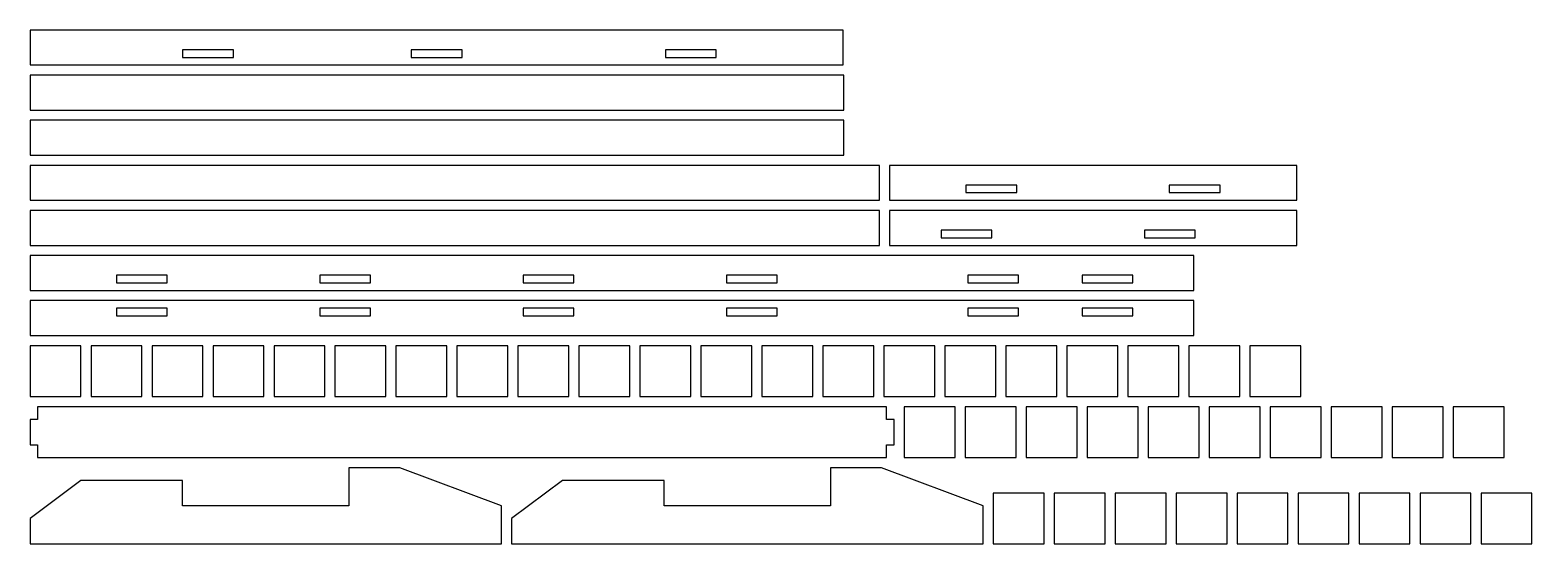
# Model space of a CAD drawing. Header units: millimetres. Extents: x 4 to 595, y 4 to 206.
import ezdxf

# ---------------------------------------------------------------- set-up
doc = ezdxf.new("R2010")
doc.units = ezdxf.units.MM
doc.layers.add('CUT', color=1, linetype='Continuous')

msp = doc.modelspace()

# ---------------------------------------------------------------- linework, layer by layer
at = {"layer": 'CUT'}
for points in [[(324, 192.5), (324, 206.25), (4, 206.25), (4, 192.5)], [(84, 195.5), (84, 198.5), (64, 198.5), (64, 195.5)], [(174, 195.5), (174, 198.5), (154, 198.5), (154, 195.5)], [(274, 195.5), (274, 198.5), (254, 198.5), (254, 195.5)], [(324.25, 174.75), (324.25, 188.5), (4, 188.5), (4, 174.75)], [(324.25, 157), (324.25, 170.75), (4, 170.75), (4, 157)], [(4, 139.25), (338.25, 139.25), (338.25, 153), (4, 153)], [(502.5, 139.25), (502.5, 153), (342.25, 153), (342.25, 139.25)], [(392.25, 142.25), (392.25, 145.25), (372.25, 145.25), (372.25, 142.25)], [(472.25, 142.25), (472.25, 145.25), (452.25, 145.25), (452.25, 142.25)], [(4, 121.5), (338.25, 121.5), (338.25, 135.25), (4, 135.25)], [(502.5, 121.5), (502.5, 135.25), (342.25, 135.25), (342.25, 121.5)], [(382.5, 124.5), (382.5, 127.5), (362.5, 127.5), (362.5, 124.5)], [(462.5, 124.5), (462.5, 127.5), (442.5, 127.5), (442.5, 124.5)], [(4, 103.75), (462, 103.75), (462, 117.5), (4, 117.5)], [(38, 106.75), (58, 106.75), (58, 109.75), (38, 109.75)], [(118, 106.75), (138, 106.75), (138, 109.75), (118, 109.75)], [(198, 106.75), (218, 106.75), (218, 109.75), (198, 109.75)], [(278, 106.75), (298, 106.75), (298, 109.75), (278, 109.75)], [(373, 106.75), (393, 106.75), (393, 109.75), (373, 109.75)], [(418, 106.75), (438, 106.75), (438, 109.75), (418, 109.75)], [(4, 86), (462, 86), (462, 99.75), (4, 99.75)], [(38, 93.75), (58, 93.75), (58, 96.75), (38, 96.75)], [(118, 93.75), (138, 93.75), (138, 96.75), (118, 96.75)], [(198, 93.75), (218, 93.75), (218, 96.75), (198, 96.75)], [(278, 93.75), (298, 93.75), (298, 96.75), (278, 96.75)], [(373, 93.75), (393, 93.75), (393, 96.75), (373, 96.75)], [(418, 93.75), (438, 93.75), (438, 96.75), (418, 96.75)], [(4, 62), (24, 62), (24, 82), (4, 82)], [(28, 62), (48, 62), (48, 82), (28, 82)], [(52, 62), (72, 62), (72, 82), (52, 82)], [(76, 62), (96, 62), (96, 82), (76, 82)], [(100, 62), (120, 62), (120, 82), (100, 82)], [(124, 62), (144, 62), (144, 82), (124, 82)], [(148, 62), (168, 62), (168, 82), (148, 82)], [(172, 62), (192, 62), (192, 82), (172, 82)], [(196, 62), (216, 62), (216, 82), (196, 82)], [(220, 62), (240, 62), (240, 82), (220, 82)], [(244, 62), (264, 62), (264, 82), (244, 82)], [(268, 62), (288, 62), (288, 82), (268, 82)], [(292, 62), (312, 62), (312, 82), (292, 82)], [(316, 62), (336, 62), (336, 82), (316, 82)], [(340, 62), (360, 62), (360, 82), (340, 82)], [(364, 62), (384, 62), (384, 82), (364, 82)], [(388, 62), (408, 62), (408, 82), (388, 82)], [(412, 62), (432, 62), (432, 82), (412, 82)], [(436, 62), (456, 62), (456, 82), (436, 82)], [(460, 62), (480, 62), (480, 82), (460, 82)], [(484, 62), (504, 62), (504, 82), (484, 82)], [(7, 38), (341, 38), (341, 43), (344, 43), (344, 53), (341, 53), (341, 58), (7, 58), (7, 53), (4, 53), (4, 43), (7, 43)], [(348, 38), (368, 38), (368, 58), (348, 58)], [(372, 38), (392, 38), (392, 58), (372, 58)], [(396, 38), (416, 38), (416, 58), (396, 58)], [(420, 38), (440, 38), (440, 58), (420, 58)], [(444, 38), (464, 38), (464, 58), (444, 58)], [(468, 38), (488, 38), (488, 58), (468, 58)], [(492, 38), (512, 38), (512, 58), (492, 58)], [(516, 38), (536, 38), (536, 58), (516, 58)], [(540, 38), (560, 38), (560, 58), (540, 58)], [(564, 38), (584, 38), (584, 58), (564, 58)], [(4, 4), (189.5, 4), (189.5, 19), (149.5, 34), (129.5, 34), (129.5, 19), (64, 19), (64, 29), (24, 29), (4, 14)], [(193.5, 4), (379, 4), (379, 19), (339, 34), (319, 34), (319, 19), (253.5, 19), (253.5, 29), (213.5, 29), (193.5, 14)], [(383, 4), (403, 4), (403, 24), (383, 24)], [(407, 4), (427, 4), (427, 24), (407, 24)], [(431, 4), (451, 4), (451, 24), (431, 24)], [(455, 4), (475, 4), (475, 24), (455, 24)], [(479, 4), (499, 4), (499, 24), (479, 24)], [(503, 4), (523, 4), (523, 24), (503, 24)], [(527, 4), (547, 4), (547, 24), (527, 24)], [(551, 4), (571, 4), (571, 24), (551, 24)], [(575, 4), (595, 4), (595, 24), (575, 24)]]:
    msp.add_lwpolyline(points, close=True, dxfattribs=at)

doc.saveas('drawing.dxf')
